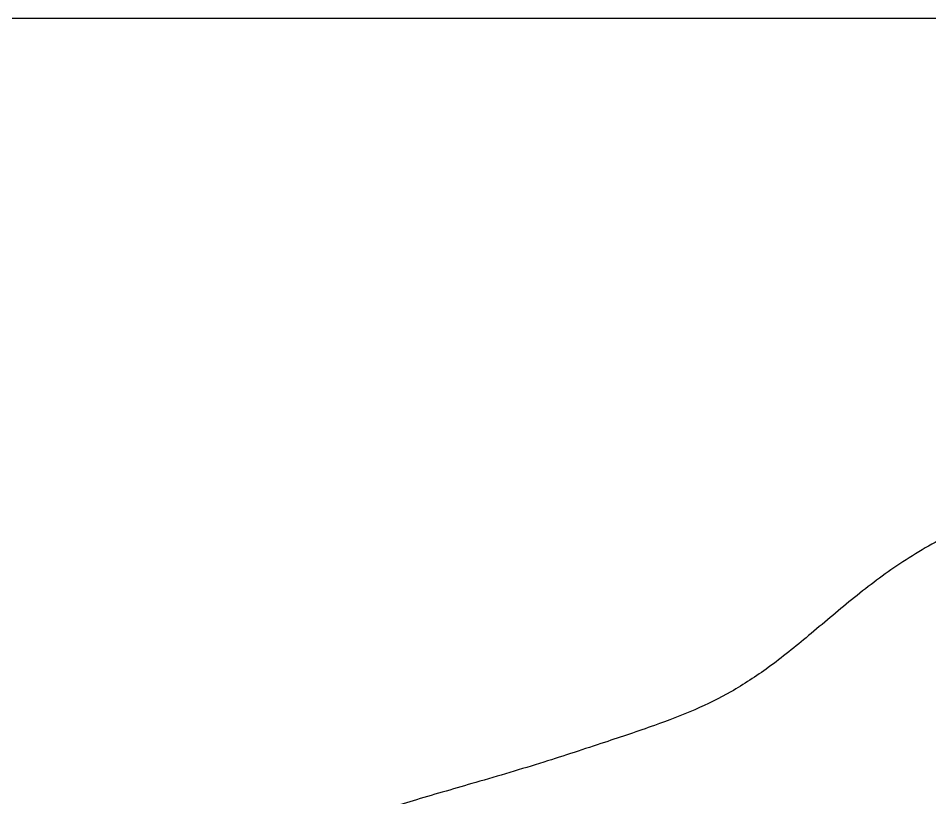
# Model space of a CAD drawing. Header units: inches. Extents: x 157915 to 159347, y -49911 to -48898.
# Drawn here: x 158894.95 to 158918.68, y -49756.18 to -49735.88 of the extents above; entities that cross this region are included whole.
import ezdxf

# ---------------------------------------------------------------- set-up
doc = ezdxf.new("R2010")
doc.units = ezdxf.units.IN
doc.header["$LTSCALE"] = 2
doc.header["$MEASUREMENT"] = 0
doc.layers.get('0').update_dxf_attribs({"linetype": 'CONTINUOUS'})
doc.layers.add('A', color=7, linetype='CONTINUOUS')

msp = doc.modelspace()

# ---------------------------------------------------------------- linework, layer by layer
at = {"color": 7, "linetype": 'Continuous', "start_tangent": (-0.980073, 0.19864), "end_tangent": (-0.650439, -0.759558)}
msp.add_spline([(158929.508, -49748.835), (158929.348, -49748.805), (158928.873, -49748.731), (158928.489, -49748.68), (158928.181, -49748.637), (158927.93, -49748.598), (158927.738, -49748.563), (158927.56, -49748.528), (158927.342, -49748.481), (158927.029, -49748.413), (158926.588, -49748.323), (158926.04, -49748.223), (158925.309, -49748.118), (158924.483, -49748.052), (158923.575, -49748.053), (158922.637, -49748.147), (158921.588, -49748.376), (158920.447, -49748.759), (158919.158, -49749.345), (158917.816, -49750.141), (158916.641, -49751.023), (158915.522, -49751.956), (158914.472, -49752.786), (158913.501, -49753.417), (158912.564, -49753.884), (158911.508, -49754.295), (158910.214, -49754.735), (158908.629, -49755.249), (158906.858, -49755.78), (158905.314, -49756.229), (158903.953, -49756.66), (158902.741, -49757.098), (158901.664, -49757.539), (158900.691, -49757.983), (158899.81, -49758.435), (158899.012, -49758.892), (158898.287, -49759.349), (158897.621, -49759.798), (158897.006, -49760.235), (158896.432, -49760.659), (158895.896, -49761.067), (158895.39, -49761.463), (158894.916, -49761.852), (158894.478, -49762.236), (158894.078, -49762.614), (158893.718, -49762.978), (158893.401, -49763.321), (158893.158, -49763.6)], degree=3, dxfattribs=at)
at = {"layer": 'A'}
msp.add_lwpolyline([(159028.058, -49895.745), (158871.23, -49895.745), (158871.23, -49735.884), (159028.058, -49735.884)], close=True, dxfattribs=at)

doc.saveas('drawing.dxf')
